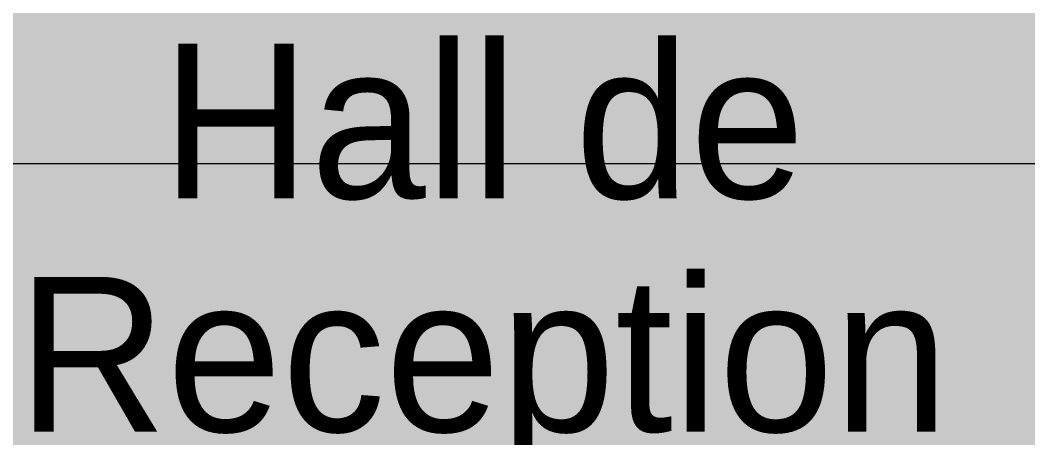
# Model space of a CAD drawing. Header units: millimetres. Extents: x -284281 to 1648660, y -821378 to -151356.
# Drawn here: x -195751 to -193470, y -257835 to -256890 of the extents above; entities that cross this region are included whole.
import ezdxf

# ---------------------------------------------------------------- set-up
doc = ezdxf.new("R2010")
doc.units = ezdxf.units.MM
doc.header["$MEASUREMENT"] = 0
for name, color, linetype in [('Hachure', 7, 'Continuous'), ('Marques - Coupes', 7, 'Continuous'), ('Sols_ Dalles', 7, 'Continuous')]:
    doc.layers.add(name, color=color, linetype=linetype)
doc.styles.add('STYLE_GENERE_1', font='AGENCYR.TTF')

# ---------------------------------------------------------------- blocks, each defined once
blk = doc.blocks.new('Dalle_17_1', base_point=(219225.5, -253415.6))
at = {"layer": 'Sols_ Dalles', "linetype": 'Continuous', "lineweight": 0, "true_color": 0x393736}
blk.add_hatch(color=250, dxfattribs=at).paths.add_polyline_path([(219225.5, -253415.6), (219225.5, -256655.6), (221305.5, -256655.6), (221305.5, -257683.7), (219225.5, -257683.7), (219225.5, -261165.6), (230511, -261165.6), (230511, -259085.6), (232166, -259085.6), (232166, -261165.6), (244226, -261165.6), (244226, -253415.6)])
blk = doc.blocks.new('Plan de coupe_3_1', base_point=(246291.9, -257215))
at = {"layer": 'Marques - Coupes', "color": 7, "linetype": 'Continuous', "lineweight": 5}
blk.add_line((246041.9, -257215), (216865.9, -257215), dxfattribs=at)

msp = doc.modelspace()

# ---------------------------------------------------------------- block references
at = {"layer": 'Marques - Coupes', "color": 7, "lineweight": 5}
msp.add_blockref('Plan de coupe_3_1', (-179837.39891, -257214.99025), dxfattribs=at)
at = {"layer": 'Sols_ Dalles', "color": 250, "linetype": 'Continuous', "lineweight": 5, "true_color": 0x1f1f1f}
msp.add_blockref('Dalle_17_1', (-206903.78973, -253415.57129), dxfattribs=at)

# ---------------------------------------------------------------- texts
at = {"layer": 'Hachure', "color": 250, "linetype": 'Continuous', "lineweight": 5, "true_color": 0x3f3f3f, "insert": (-194703.29814, -257434.91962), "char_height": 350, "attachment_point": 5, "line_spacing_factor": 0.904059, "style": 'STYLE_GENERE_1'}
msp.add_mtext('\\A1;{\\pqc;\\fAgency FB|b0|i0|c0|p34;Hall de \\P\\pqc;\\fAgency FB|b0|i0|c0|p34;R\\fAgency FB|b0|i0|c0|p34;eception}', dxfattribs=at)

doc.saveas('drawing.dxf')
